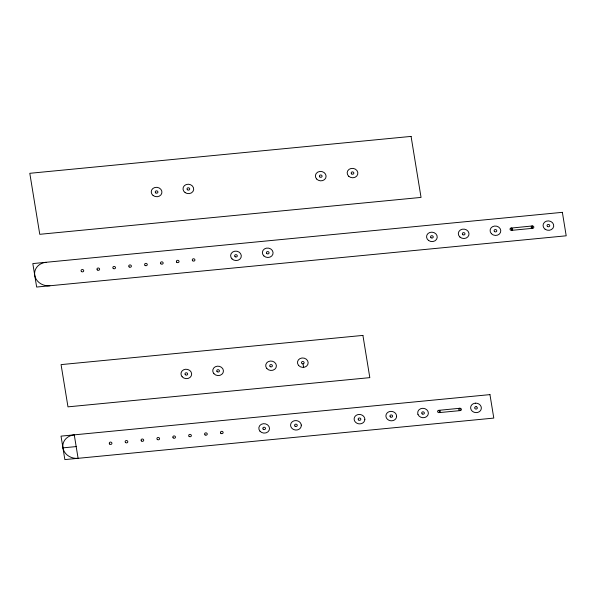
<?xml version="1.0" encoding="UTF-8"?>
<svg xmlns="http://www.w3.org/2000/svg" width="596" height="596" viewBox="0 0 596 596"><rect width="100%" height="100%" fill="white"/><g stroke="black" fill="none" stroke-linecap="round" stroke-linejoin="round"><path stroke-width="0.89" d="M511.212 228.015L510.876 228.067A1.341 1.177 7.8 0 0 511.442 230.369L532.697 228.313L532.325 225.966L511.562 228.037A1.341 1.177 7.8 0 1 511.785 230.317M459.777 408.275L438.388 410.376A1.341 1.177 7.8 0 0 438.76 412.648L460.417 410.584A1.341 1.177 7.8 0 0 460.127 408.253L459.777 408.275A1.341 1.177 7.8 0 0 460.075 410.607M62.938 447.864A13.403 11.771 7.8 0 0 78.098 458.317L74.262 434.849A13.403 11.771 7.8 0 0 62.938 447.864L76.176 446.583M303.051 363.836L302.708 363.843A1.341 1.177 7.8 0 1 301.501 362.837L301.487 362.532A1.341 1.177 7.8 0 1 302.582 361.504L302.932 361.496A1.341 1.177 7.8 0 1 303.051 363.836L303.587 367.367M511.137 228.03L511.517 230.361M459.911 408.267L460.291 410.592M49.893 285.767A13.403 11.771 7.8 0 1 34.732 275.315A13.403 11.771 7.8 0 1 46.056 262.3M439.446 412.581L439.073 410.316A1.341 1.177 7.8 0 1 439.446 412.581M475.593 403.172L474.23 403.38A5.364 4.708 7.8 0 0 470.743 408.685A5.364 4.708 7.8 0 0 476.375 412.611L477.746 412.402A5.364 4.708 7.8 0 0 481.322 407.709L481.039 406.494A5.364 4.708 7.8 0 0 475.593 403.172M411.076 136.402L29.8 173.302L39.768 234.31L421.044 197.41L411.076 136.402M562.363 212.332L32.817 263.581L36.654 287.048L566.2 235.8L562.363 212.332M362.912 335.406L61.068 364.61L67.974 406.852L369.818 377.64L362.912 335.406M489.957 394.619L61.023 436.13L64.86 459.598L493.793 418.087L489.957 394.619M476.1 406.718L475.75 406.725A1.341 1.177 7.8 0 0 475.869 409.065L476.219 409.057A1.341 1.177 7.8 0 0 477.322 408.037L477.299 407.724A1.341 1.177 7.8 0 0 476.1 406.718M301.271 425.06L300.965 423.845A5.364 4.708 7.8 0 0 294.767 420.679A5.364 4.708 7.8 0 0 290.61 425.574L290.915 426.788A5.364 4.708 7.8 0 0 297.113 429.954A5.364 4.708 7.8 0 0 301.271 425.06M417.96 414.362L417.692 413.147A5.364 4.708 7.8 0 1 424.985 408.685A5.364 4.708 7.8 0 1 426.721 416.544A5.364 4.708 7.8 0 1 417.96 414.362M396.601 416.53L396.496 415.3A5.364 4.708 7.8 0 0 390.864 411.374A5.364 4.708 7.8 0 0 385.917 415.658L386.022 416.887A5.364 4.708 7.8 0 0 391.647 420.806A5.364 4.708 7.8 0 0 396.601 416.53M364.827 419.606L364.722 418.37A5.364 4.708 7.8 0 0 359.097 414.451A5.364 4.708 7.8 0 0 354.143 418.727L354.248 419.964A5.364 4.708 7.8 0 0 359.88 423.883A5.364 4.708 7.8 0 0 364.827 419.606M259.968 431.184A5.364 4.708 7.8 0 0 269.139 430.29A5.364 4.708 7.8 0 0 263.402 423.696A5.364 4.708 7.8 0 0 259.968 431.184M182.115 376.732A5.364 4.708 7.8 0 0 191.286 375.845A5.364 4.708 7.8 0 0 185.55 369.252A5.364 4.708 7.8 0 0 182.115 376.732M213.89 373.662A5.364 4.708 7.8 0 0 223.06 372.776A5.364 4.708 7.8 0 0 217.324 366.175A5.364 4.708 7.8 0 0 213.89 373.662M266.844 368.537A5.364 4.708 7.8 0 0 276.015 367.65A5.364 4.708 7.8 0 0 270.279 361.049A5.364 4.708 7.8 0 0 266.844 368.537M298.618 365.46A5.364 4.708 7.8 0 0 307.789 364.573A5.364 4.708 7.8 0 0 302.053 357.98A5.364 4.708 7.8 0 0 298.618 365.46M153.112 195.503A5.364 4.708 7.8 0 0 161.844 193.037A5.364 4.708 7.8 0 0 154.789 187.516A5.364 4.708 7.8 0 0 153.112 195.503M185.14 192.612A5.364 4.708 7.8 0 0 193.663 189.677A5.364 4.708 7.8 0 0 186.257 184.536A5.364 4.708 7.8 0 0 185.14 192.612M316.565 178.956A5.364 4.708 7.8 0 0 325.729 177.995A5.364 4.708 7.8 0 0 319.925 171.439A5.364 4.708 7.8 0 0 316.565 178.956M348.764 176.304A5.364 4.708 7.8 0 0 357.697 174.397A5.364 4.708 7.8 0 0 351.081 168.467A5.364 4.708 7.8 0 0 348.764 176.304M109.627 444.035A1.341 1.177 7.8 0 0 111.877 443.633A1.341 1.177 7.8 0 0 110.29 442.098A1.341 1.177 7.8 0 0 109.627 444.035M125.614 442.582A1.341 1.177 7.8 0 0 127.797 441.971A1.341 1.177 7.8 0 0 126.039 440.586A1.341 1.177 7.8 0 0 125.614 442.582M141.356 440.913A1.341 1.177 7.8 0 0 143.636 440.608A1.341 1.177 7.8 0 0 142.124 439.014A1.341 1.177 7.8 0 0 141.356 440.913M173.093 437.799A1.341 1.177 7.8 0 0 175.388 437.576A1.341 1.177 7.8 0 0 173.95 435.929A1.341 1.177 7.8 0 0 173.093 437.799M157.277 439.416A1.341 1.177 7.8 0 0 159.534 439.028A1.341 1.177 7.8 0 0 157.955 437.479A1.341 1.177 7.8 0 0 157.277 439.416M189.126 436.406A1.341 1.177 7.8 0 0 191.338 435.862A1.341 1.177 7.8 0 0 189.625 434.424A1.341 1.177 7.8 0 0 189.126 436.406M205.099 434.938A1.341 1.177 7.8 0 0 207.244 434.223A1.341 1.177 7.8 0 0 205.411 432.92A1.341 1.177 7.8 0 0 205.099 434.938M220.811 433.255A1.341 1.177 7.8 0 0 223.075 432.89A1.341 1.177 7.8 0 0 221.518 431.333A1.341 1.177 7.8 0 0 220.811 433.255M263.119 429.09A1.341 1.177 7.8 0 0 265.414 428.867A1.341 1.177 7.8 0 0 263.968 427.22A1.341 1.177 7.8 0 0 263.119 429.09M295.042 426.162A1.341 1.177 7.8 0 0 297.248 425.604A1.341 1.177 7.8 0 0 295.534 424.181A1.341 1.177 7.8 0 0 295.042 426.162M358.434 419.867A1.341 1.177 7.8 0 0 360.729 419.644A1.341 1.177 7.8 0 0 359.291 417.99A1.341 1.177 7.8 0 0 358.434 419.867M390.253 416.835A1.341 1.177 7.8 0 0 392.526 416.515A1.341 1.177 7.8 0 0 390.998 414.928A1.341 1.177 7.8 0 0 390.253 416.835M422.206 413.922A1.341 1.177 7.8 0 0 424.359 413.222A1.341 1.177 7.8 0 0 422.527 411.91A1.341 1.177 7.8 0 0 422.206 413.922M185.289 374.668A1.341 1.177 7.8 0 0 187.576 374.392A1.341 1.177 7.8 0 0 186.094 372.776A1.341 1.177 7.8 0 0 185.289 374.668M217.048 371.569A1.341 1.177 7.8 0 0 219.335 371.338A1.341 1.177 7.8 0 0 217.898 369.699A1.341 1.177 7.8 0 0 217.048 371.569M270.197 366.629A1.341 1.177 7.8 0 0 272.365 365.981A1.341 1.177 7.8 0 0 270.577 364.625A1.341 1.177 7.8 0 0 270.197 366.629M155.72 192.888A1.341 1.177 7.8 0 0 157.895 192.27A1.341 1.177 7.8 0 0 156.13 190.891A1.341 1.177 7.8 0 0 155.72 192.888M187.382 189.722A1.341 1.177 7.8 0 0 189.64 189.319A1.341 1.177 7.8 0 0 188.045 187.785A1.341 1.177 7.8 0 0 187.382 189.722M319.724 176.863A1.341 1.177 7.8 0 0 322.004 176.565A1.341 1.177 7.8 0 0 320.499 174.963A1.341 1.177 7.8 0 0 319.724 176.863M351.558 173.853A1.341 1.177 7.8 0 0 353.8 173.406A1.341 1.177 7.8 0 0 352.176 171.901A1.341 1.177 7.8 0 0 351.558 173.853M81.384 271.441A1.341 1.177 7.8 0 0 83.656 271.128A1.341 1.177 7.8 0 0 82.144 269.534A1.341 1.177 7.8 0 0 81.384 271.441M97.252 269.891A1.341 1.177 7.8 0 0 99.539 269.608A1.341 1.177 7.8 0 0 98.049 267.999A1.341 1.177 7.8 0 0 97.252 269.891M113.255 268.461A1.341 1.177 7.8 0 0 115.468 267.932A1.341 1.177 7.8 0 0 113.776 266.486A1.341 1.177 7.8 0 0 113.255 268.461M129.161 266.941A1.341 1.177 7.8 0 0 131.366 266.375A1.341 1.177 7.8 0 0 129.637 264.959A1.341 1.177 7.8 0 0 129.161 266.941M145.096 265.444A1.341 1.177 7.8 0 0 147.264 264.78A1.341 1.177 7.8 0 0 145.461 263.439A1.341 1.177 7.8 0 0 145.096 265.444M160.808 263.752A1.341 1.177 7.8 0 0 163.088 263.447A1.341 1.177 7.8 0 0 161.583 261.845A1.341 1.177 7.8 0 0 160.808 263.752M176.692 262.203A1.341 1.177 7.8 0 0 178.971 261.92A1.341 1.177 7.8 0 0 177.481 260.31A1.341 1.177 7.8 0 0 176.692 262.203M192.65 260.743A1.341 1.177 7.8 0 0 194.892 260.288A1.341 1.177 7.8 0 0 193.26 258.791A1.341 1.177 7.8 0 0 192.65 260.743M545.087 229.207A5.364 4.708 7.8 0 0 553.691 226.443A5.364 4.708 7.8 0 0 546.413 221.161A5.364 4.708 7.8 0 0 545.087 229.207M531.707 228.059A1.341 1.177 7.8 0 0 533.837 227.329A1.341 1.177 7.8 0 0 531.982 226.04A1.341 1.177 7.8 0 0 531.707 228.059M491.372 233.669A5.364 4.708 7.8 0 0 500.484 232.462A5.364 4.708 7.8 0 0 494.464 226.063A5.364 4.708 7.8 0 0 491.372 233.669M459.933 237.066A5.364 4.708 7.8 0 0 468.851 235.129A5.364 4.708 7.8 0 0 462.213 229.222A5.364 4.708 7.8 0 0 459.933 237.066M428.68 240.553A5.364 4.708 7.8 0 0 437.203 237.61A5.364 4.708 7.8 0 0 429.798 232.477A5.364 4.708 7.8 0 0 428.68 240.553M547.448 226.413A1.341 1.177 7.8 0 0 549.691 225.951A1.341 1.177 7.8 0 0 548.052 224.454A1.341 1.177 7.8 0 0 547.448 226.413M494.494 231.531A1.341 1.177 7.8 0 0 496.736 231.077A1.341 1.177 7.8 0 0 495.097 229.579A1.341 1.177 7.8 0 0 494.494 231.531M462.816 234.69A1.341 1.177 7.8 0 0 464.984 234.042A1.341 1.177 7.8 0 0 463.204 232.686A1.341 1.177 7.8 0 0 462.816 234.69M430.99 237.722A1.341 1.177 7.8 0 0 433.203 237.178A1.341 1.177 7.8 0 0 431.497 235.74A1.341 1.177 7.8 0 0 430.99 237.722M232.03 258.917A5.364 4.708 7.8 0 0 241.075 257.397A5.364 4.708 7.8 0 0 234.787 251.199A5.364 4.708 7.8 0 0 232.03 258.917M263.879 255.922A5.364 4.708 7.8 0 0 272.879 254.231A5.364 4.708 7.8 0 0 266.449 248.145A5.364 4.708 7.8 0 0 263.879 255.922M235.152 256.757A1.341 1.177 7.8 0 0 237.29 256.034A1.341 1.177 7.8 0 0 235.45 254.738A1.341 1.177 7.8 0 0 235.152 256.757M266.725 253.509A1.341 1.177 7.8 0 0 268.997 253.188A1.341 1.177 7.8 0 0 267.485 251.601A1.341 1.177 7.8 0 0 266.725 253.509"/></g></svg>
